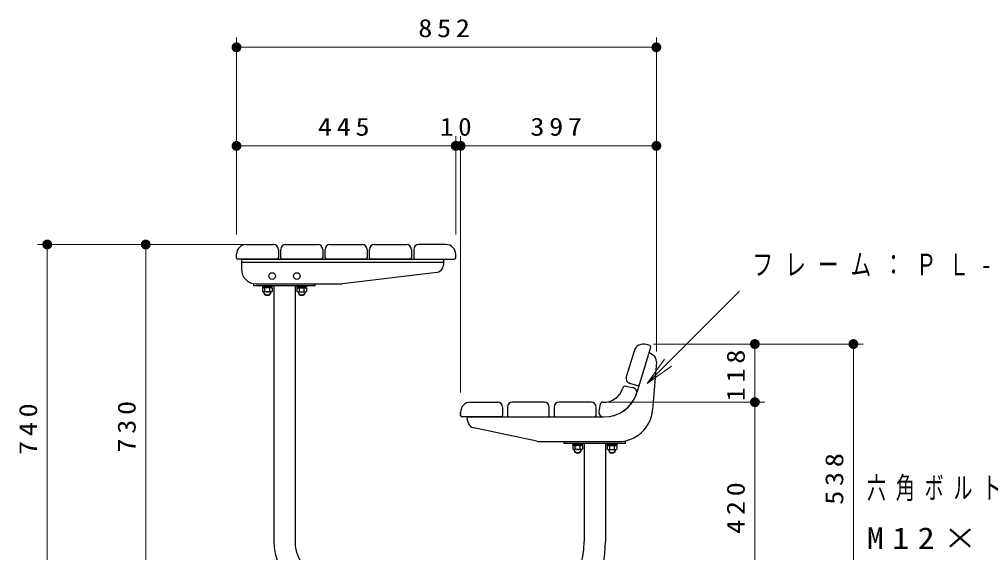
# Model space of a CAD drawing. Units: millimetres on the paper, scale 1:20. Extents: x -365 to 0, y 0 to 257.
# Drawn here: x -154.9 to -57.1, y 99.4 to 153.5 of the extents above; entities that cross this region are included whole.
import ezdxf

# ---------------------------------------------------------------- set-up
doc = ezdxf.new("R2010")
doc.units = ezdxf.units.MM
doc.linetypes.add('USER1', pattern=[4.5, 2.5, -2])
doc.layers.add('LY_1', color=7, linetype='Continuous', lineweight=25)
doc.styles.add('ＭＳ ゴシック', font='')
doc.styles.get('ＭＳ ゴシック').set_extended_font_data('MS Gothic')

# ---------------------------------------------------------------- blocks, each defined once
blk = doc.blocks.new('filled_dot')
at = {"color": 0, "linetype": 'Continuous', "lineweight": -2, "const_width": 1.25}
blk.add_lwpolyline([(-0.625, 0, 1), (0.625, 0, 1)], format="xyb", close=True, dxfattribs=at)
blk = doc.blocks.new('open_arrow')
at = {"color": 0, "linetype": 'Continuous', "lineweight": -2}
blk.add_lwpolyline([(7.5, 1.25), (0, 0), (7.5, -1.25)], dxfattribs=at)

msp = doc.modelspace()

# ---------------------------------------------------------------- linework, layer by layer
at = {"layer": 'LY_1', "lineweight": 13}
for p, q in [((-132.861, 141.653), (-132.861, 151.653)), ((-90.24, 141.653), (-90.24, 151.653)), ((-132.861, 150.653), (-90.24, 150.653)), ((-132.861, 131.653), (-132.861, 141.653)), ((-110.611, 131.653), (-110.611, 141.653)), ((-110.111, 115.653), (-110.111, 141.653)), ((-90.24, 119.813), (-90.24, 141.653)), ((-132.861, 140.653), (-110.611, 140.653)), ((-110.611, 140.653), (-110.111, 140.653)), ((-110.111, 140.653), (-90.24, 140.653)), ((-131.063, 130.653), (-153.068, 130.653)), ((-152.068, 93.653), (-152.068, 130.653)), ((-142.068, 94.153), (-142.068, 130.653)), ((-91.17, 116.547), (-81.798, 125.92)), ((-90.54, 120.553), (-79.24, 120.553)), ((-80.24, 120.553), (-80.24, 114.653)), ((-79.24, 120.553), (-69.24, 120.553)), ((-70.24, 120.553), (-70.24, 93.653)), ((-95.861, 114.653), (-79.24, 114.653)), ((-80.24, 93.653), (-80.24, 114.653))]:
    msp.add_line(p, q, dxfattribs=at)
at = {"layer": 'LY_1', "color": 40}
for p, q in [((-131.861, 130.653), (-129.111, 130.653)), ((-128.611, 130.153), (-128.611, 129.303)), ((-128.361, 129.303), (-128.361, 130.153)), ((-127.861, 130.653), (-124.611, 130.653)), ((-124.111, 130.153), (-124.111, 129.303)), ((-123.861, 129.303), (-123.861, 130.153)), ((-123.361, 130.653), (-120.111, 130.653)), ((-119.611, 130.153), (-119.611, 129.303)), ((-119.361, 129.303), (-119.361, 130.153)), ((-118.861, 130.653), (-115.611, 130.653)), ((-115.111, 130.153), (-115.111, 129.303)), ((-114.861, 130.153), (-114.861, 129.303)), ((-111.611, 130.653), (-114.361, 130.653)), ((-132.861, 129.303), (-132.861, 129.653)), ((-128.761, 129.153), (-132.711, 129.153)), ((-124.261, 129.153), (-128.211, 129.153)), ((-119.761, 129.153), (-123.711, 129.153)), ((-115.261, 129.153), (-119.211, 129.153)), ((-114.711, 129.153), (-110.761, 129.153)), ((-110.611, 129.303), (-110.611, 129.653)), ((-90.913, 120.407), (-91.248, 120.51)), ((-92.496, 119.846), (-93.3, 117.216)), ((-91.968, 116.442), (-90.813, 120.22)), ((-92.968, 116.591), (-92.156, 116.343)), ((-93.362, 116.265), (-92.651, 116.139)), ((-109.111, 114.653), (-106.361, 114.653)), ((-101.611, 114.653), (-104.861, 114.653)), ((-96.861, 114.653), (-100.111, 114.653)), ((-95.952, 114.451), (-96.078, 113.74)), ((-110.111, 113.303), (-110.111, 113.653)), ((-110.111, 113.648), (-110.111, 113.398)), ((-105.861, 114.153), (-105.861, 113.303)), ((-105.361, 114.153), (-105.361, 113.303)), ((-101.111, 113.303), (-101.111, 114.153)), ((-100.611, 114.153), (-100.611, 113.303)), ((-96.361, 113.303), (-96.361, 114.153)), ((-106.011, 113.153), (-109.961, 113.153)), ((-105.211, 113.153), (-101.261, 113.153)), ((-100.461, 113.153), (-96.511, 113.153))]:
    msp.add_line(p, q, dxfattribs=at)
at = {"layer": 'LY_1', "color": 4}
for p, q in [((-132.361, 129.153), (-111.861, 129.153)), ((-132.361, 129.153), (-132.361, 128.153)), ((-111.861, 129.153), (-111.861, 128.568)), ((-132.361, 128.853), (-111.861, 128.853)), ((-112.522, 127.823), (-122.087, 126.671)), ((-130.861, 126.653), (-122.387, 126.653)), ((-91.025, 119.527), (-92.217, 115.63)), ((-90.792, 119.603), (-90.538, 119.412)), ((-90.242, 118.753), (-90.633, 113.873)), ((-109.477, 112.952), (-109.329, 112.544)), ((-109.336, 113.153), (-95.564, 113.153)), ((-102.379, 110.707), (-108.78, 112.067)), ((-101.86, 110.653), (-94.122, 110.653)), ((-99.611, 110.453), (-99.611, 110.653)), ((-93.361, 110.453), (-93.361, 110.737))]:
    msp.add_line(p, q, dxfattribs=at)
at = {"layer": 'LY_1', "color": 190}
for p, q in [((-131.111, 126.453), (-131.111, 126.674)), ((-124.861, 126.453), (-131.111, 126.453)), ((-129.054, 126.453), (-129.054, 100.52)), ((-126.919, 126.453), (-126.919, 100.52)), ((-124.861, 126.453), (-124.861, 126.653)), ((-93.361, 110.453), (-99.611, 110.453)), ((-97.554, 110.453), (-97.554, 100.52)), ((-95.419, 110.453), (-95.419, 100.52))]:
    msp.add_line(p, q, dxfattribs=at)
at = {"layer": 'LY_1'}
for p, q in [((-130.261, 126.453), (-130.261, 126.378)), ((-130.261, 126.453), (-129.211, 126.453)), ((-130.261, 126.378), (-129.211, 126.378)), ((-130.161, 126.253), (-130.226, 126.215)), ((-130.226, 126.215), (-130.226, 125.891)), ((-129.276, 126.378), (-130.196, 126.378)), ((-130.196, 126.253), (-130.196, 126.378)), ((-129.276, 126.253), (-130.196, 126.253)), ((-129.312, 126.253), (-130.161, 126.253)), ((-129.981, 125.891), (-129.981, 126.215)), ((-129.77, 126.253), (-129.736, 126.378)), ((-129.736, 126.253), (-129.703, 126.378)), ((-129.491, 125.891), (-129.491, 126.215)), ((-129.312, 126.253), (-129.246, 126.215)), ((-129.276, 126.253), (-129.276, 126.378)), ((-129.246, 126.215), (-129.246, 125.891)), ((-129.211, 126.378), (-129.211, 126.453)), ((-126.761, 126.378), (-126.761, 126.453)), ((-125.711, 126.453), (-126.761, 126.453)), ((-125.711, 126.378), (-126.761, 126.378)), ((-126.661, 126.253), (-126.726, 126.215)), ((-126.726, 126.215), (-126.726, 125.891)), ((-126.696, 126.378), (-125.776, 126.378)), ((-126.696, 126.253), (-126.696, 126.378)), ((-126.696, 126.253), (-125.776, 126.253)), ((-126.661, 126.253), (-125.812, 126.253)), ((-126.481, 125.891), (-126.481, 126.215)), ((-126.236, 126.253), (-126.27, 126.378)), ((-126.203, 126.253), (-126.236, 126.378)), ((-125.991, 125.891), (-125.991, 126.215)), ((-125.812, 126.253), (-125.746, 126.215)), ((-125.776, 126.253), (-125.776, 126.378)), ((-125.746, 126.215), (-125.746, 125.891)), ((-125.711, 126.453), (-125.711, 126.378)), ((-130.161, 125.853), (-130.226, 125.891)), ((-129.312, 125.853), (-130.161, 125.853)), ((-129.312, 125.853), (-129.246, 125.891)), ((-126.661, 125.853), (-126.726, 125.891)), ((-126.661, 125.853), (-125.812, 125.853)), ((-125.812, 125.853), (-125.746, 125.891)), ((-98.761, 110.453), (-98.761, 110.378)), ((-98.761, 110.453), (-97.711, 110.453)), ((-98.761, 110.378), (-97.711, 110.378)), ((-98.661, 110.253), (-98.726, 110.215)), ((-98.726, 110.215), (-98.726, 109.891)), ((-98.661, 109.853), (-98.726, 109.891)), ((-97.776, 110.378), (-98.696, 110.378)), ((-98.696, 110.253), (-98.696, 110.378)), ((-97.776, 110.253), (-98.696, 110.253)), ((-97.812, 110.253), (-98.661, 110.253)), ((-97.812, 109.853), (-98.661, 109.853)), ((-98.481, 109.891), (-98.481, 110.215)), ((-98.27, 110.253), (-98.236, 110.378)), ((-98.236, 110.253), (-98.203, 110.378)), ((-97.991, 109.891), (-97.991, 110.215)), ((-97.812, 110.253), (-97.746, 110.215)), ((-97.812, 109.853), (-97.746, 109.891)), ((-97.776, 110.253), (-97.776, 110.378)), ((-97.746, 110.215), (-97.746, 109.891)), ((-97.711, 110.378), (-97.711, 110.453)), ((-95.261, 110.378), (-95.261, 110.453)), ((-94.211, 110.453), (-95.261, 110.453)), ((-94.211, 110.378), (-95.261, 110.378)), ((-95.161, 110.253), (-95.226, 110.215)), ((-95.226, 110.215), (-95.226, 109.891)), ((-95.161, 109.853), (-95.226, 109.891)), ((-95.196, 110.378), (-94.276, 110.378)), ((-95.196, 110.253), (-95.196, 110.378)), ((-95.196, 110.253), (-94.276, 110.253)), ((-95.161, 110.253), (-94.312, 110.253)), ((-95.161, 109.853), (-94.312, 109.853)), ((-94.981, 109.891), (-94.981, 110.215)), ((-94.736, 110.253), (-94.77, 110.378)), ((-94.703, 110.253), (-94.736, 110.378)), ((-94.491, 109.891), (-94.491, 110.215)), ((-94.312, 110.253), (-94.246, 110.215)), ((-94.312, 109.853), (-94.246, 109.891)), ((-94.276, 110.253), (-94.276, 110.378)), ((-94.246, 110.215), (-94.246, 109.891)), ((-94.211, 110.453), (-94.211, 110.378))]:
    msp.add_line(p, q, dxfattribs=at)
for centre in [(-129.236, 127.453), (-126.736, 127.453)]:
    msp.add_circle(centre, 0.338, dxfattribs=at)
at = {"layer": 'LY_1', "color": 40}
for centre, radius, start, end in [((-131.861, 129.653), 1, 90, 180), ((-129.111, 130.153), 0.5, 0, 90), ((-127.861, 130.153), 0.5, 90, 180), ((-124.611, 130.153), 0.5, 0, 90), ((-123.361, 130.153), 0.5, 90, 180), ((-120.111, 130.153), 0.5, 0, 90), ((-118.861, 130.153), 0.5, 90, 180), ((-115.611, 130.153), 0.5, 0, 90), ((-114.361, 130.153), 0.5, 90, 180), ((-111.611, 129.653), 1, 0, 90), ((-132.711, 129.303), 0.15, 180, 270), ((-128.761, 129.303), 0.15, 270, 0), ((-128.211, 129.303), 0.15, 180, 270), ((-124.261, 129.303), 0.15, 270, 0), ((-123.711, 129.303), 0.15, 180, 270), ((-119.761, 129.303), 0.15, 270, 0), ((-119.211, 129.303), 0.15, 180, 270), ((-115.261, 129.303), 0.15, 270, 0), ((-114.711, 129.303), 0.15, 180, 270), ((-110.761, 129.303), 0.15, 270, 0), ((-91.54, 119.553), 1, 73, 163), ((-90.957, 120.264), 0.15, 343, 73), ((-92.822, 117.07), 0.5, 163, 253), ((-92.112, 116.486), 0.15, 253, 343), ((-95.564, 116.653), 2, 266.37937, 343.62063), ((-95.564, 116.653), 3.5, 269.59407, 340.40593), ((-93.405, 116.018), 0.25, 80, 163.62063), ((-92.738, 115.647), 0.5, 340.40593, 80), ((-109.111, 113.653), 1, 90, 180), ((-106.361, 114.153), 0.5, 0, 90), ((-104.861, 114.153), 0.5, 90, 180), ((-101.611, 114.153), 0.5, 0, 90), ((-100.111, 114.153), 0.5, 90, 180), ((-96.861, 114.153), 0.5, 0, 90), ((-95.706, 114.407), 0.25, 86.37937, 170), ((-95.585, 113.653), 0.5, 170, 269.59407), ((-109.961, 113.303), 0.15, 180, 270), ((-106.011, 113.303), 0.15, 270, 0), ((-105.211, 113.303), 0.15, 180, 270), ((-101.261, 113.303), 0.15, 270, 0), ((-100.461, 113.303), 0.15, 180, 270), ((-96.511, 113.303), 0.15, 270, 0)]:
    msp.add_arc(centre, radius, start, end, dxfattribs=at)
at = {"layer": 'LY_1', "color": 4}
for centre, radius, start, end in [((-130.861, 128.153), 1.5, 180, 270), ((-112.611, 128.568), 0.75, 276.86999, 0), ((-122.387, 129.153), 2.5, 270, 276.86999), ((-90.882, 119.483), 0.15, 53, 163), ((-90.99, 118.813), 0.75, 355.41389, 53), ((-95.564, 116.653), 3.5, 270, 343), ((-94.122, 114.153), 3.5, 270, 355.41389), ((-109.336, 113.003), 0.15, 90, 200), ((-108.624, 112.8), 0.75, 200, 258.0123), ((-101.86, 113.153), 2.5, 258.0123, 270)]:
    msp.add_arc(centre, radius, start, end, dxfattribs=at)
at = {"layer": 'LY_1'}
for centre, radius, start, end in [((-130.161, 125.81), 0.443, 66.13494, 89.99997), ((-129.736, 125.442), 0.811, 72.41193, 107.58806), ((-129.312, 125.81), 0.443, 90, 113.86506), ((-126.661, 125.81), 0.443, 66.13494, 90), ((-126.236, 125.442), 0.811, 72.41194, 107.58807), ((-125.812, 125.81), 0.443, 90.00003, 113.86506), ((-130.161, 126.296), 0.443, 270.00004, 293.86505), ((-129.736, 125.853), 0.375, 180, 359.99999), ((-129.736, 126.664), 0.811, 252.41192, 287.58805), ((-129.312, 126.296), 0.443, 246.13492, 269.99998), ((-126.661, 126.296), 0.443, 270.00002, 293.86508), ((-126.236, 125.853), 0.375, 180.00001, 0), ((-126.236, 126.664), 0.811, 252.41195, 287.58808), ((-125.812, 126.296), 0.443, 246.13495, 269.99996), ((-98.661, 109.81), 0.443, 66.13494, 89.99997), ((-98.661, 110.296), 0.443, 270.00004, 293.86505), ((-98.236, 109.853), 0.375, 180, 359.99999), ((-98.236, 109.442), 0.811, 72.41193, 107.58806), ((-98.236, 110.664), 0.811, 252.41192, 287.58805), ((-97.812, 109.81), 0.443, 90, 113.86506), ((-97.812, 110.296), 0.443, 246.13492, 269.99998), ((-95.161, 109.81), 0.443, 66.13494, 90), ((-95.161, 110.296), 0.443, 270.00002, 293.86508), ((-94.736, 109.853), 0.375, 180.00001, 0), ((-94.736, 109.442), 0.811, 72.41194, 107.58807), ((-94.736, 110.664), 0.811, 252.41195, 287.58808), ((-94.312, 109.81), 0.443, 90.00003, 113.86506), ((-94.312, 110.296), 0.443, 246.13495, 269.99996)]:
    msp.add_arc(centre, radius, start, end, dxfattribs=at)
at = {"layer": 'LY_1', "linetype": 'USER1', "lineweight": 13}
for centre, start, end in [((-129.736, 125.853), 180, 359.99999), ((-126.236, 125.853), 180.00001, 0), ((-98.236, 109.853), 180, 359.99999), ((-94.736, 109.853), 180.00001, 0)]:
    msp.add_arc(centre, 0.325, start, end, dxfattribs=at)
at = {"layer": 'LY_1', "color": 190}
for radius in [6.067, 3.933]:
    msp.add_arc((-122.986, 100.52), radius, 180, 270, dxfattribs=at)
for centre, major_axis in [((-99.52, 100.52), (0, 3.933)), ((-98.453, 100.52), (0, 6.067))]:
    msp.add_ellipse(centre, major_axis=major_axis, ratio=0.5, start_param=3.141593, end_param=4.712389, dxfattribs=at)

# ---------------------------------------------------------------- block references
at = {"layer": 'LY_1', "lineweight": 13, "xscale": 0.4, "yscale": 0.4}
for p in [(-132.861, 150.653), (-132.861, 140.653), (-110.611, 140.653), (-110.111, 140.653)]:
    msp.add_blockref('filled_dot', p, dxfattribs=at)
for name, p, rotation in [('filled_dot', (-90.24, 150.653), 180), ('filled_dot', (-110.611, 140.653), 180), ('filled_dot', (-110.111, 140.653), 180), ('filled_dot', (-90.24, 140.653), 180), ('filled_dot', (-152.068, 130.653), 270), ('filled_dot', (-142.068, 130.653), 270), ('filled_dot', (-80.24, 120.553), 270), ('filled_dot', (-70.24, 120.553), 270), ('open_arrow', (-91.17, 116.547), 45), ('filled_dot', (-80.24, 114.653), 90), ('filled_dot', (-80.24, 114.653), 270)]:
    msp.add_blockref(name, p, dxfattribs=dict(at, rotation=rotation))

# ---------------------------------------------------------------- texts
at = {"layer": 'LY_1', "style": 'ＭＳ ゴシック'}
for s, insert, char_height, attachment_point in [('\\T1.33;\\W1.15;852', (-111.55, 151.653), 1.833, 8), ('\\T1.33;\\W1.15;445', (-121.736, 141.653), 1.833, 8), ('\\T1.34;\\W1.1;10', (-110.361, 141.653), 1.833, 8), ('\\T1.33;\\W1.15;397', (-100.175, 141.653), 1.833, 8), ('\\T1.58;\\W0.7;フレーム：ＰＬ-6', (-80.484, 128.57), 2.199, 4), ('\\T1.5;\\W0.65;六角ボルト', (-68.875, 105.844), 2.199, 4), ('\\T1.5;\\W1.15;M12×25L', (-68.875, 100.844), 2.199, 4)]:
    msp.add_mtext(s, dxfattribs=dict(at, insert=insert, char_height=char_height, attachment_point=attachment_point))
at = {"layer": 'LY_1', "char_height": 1.833, "attachment_point": 8, "rotation": 90, "style": 'ＭＳ ゴシック'}
for s, insert in [('\\T1.33;\\W1.15;118', (-81.24, 117.603)), ('\\T1.33;\\W1.15;730', (-143.068, 112.403)), ('\\T1.33;\\W1.15;740', (-153.068, 112.153)), ('\\T1.33;\\W1.15;538', (-71.24, 107.103)), ('\\T1.33;\\W1.15;420', (-81.24, 104.153))]:
    msp.add_mtext(s, dxfattribs=dict(at, insert=insert))

doc.saveas('drawing.dxf')
